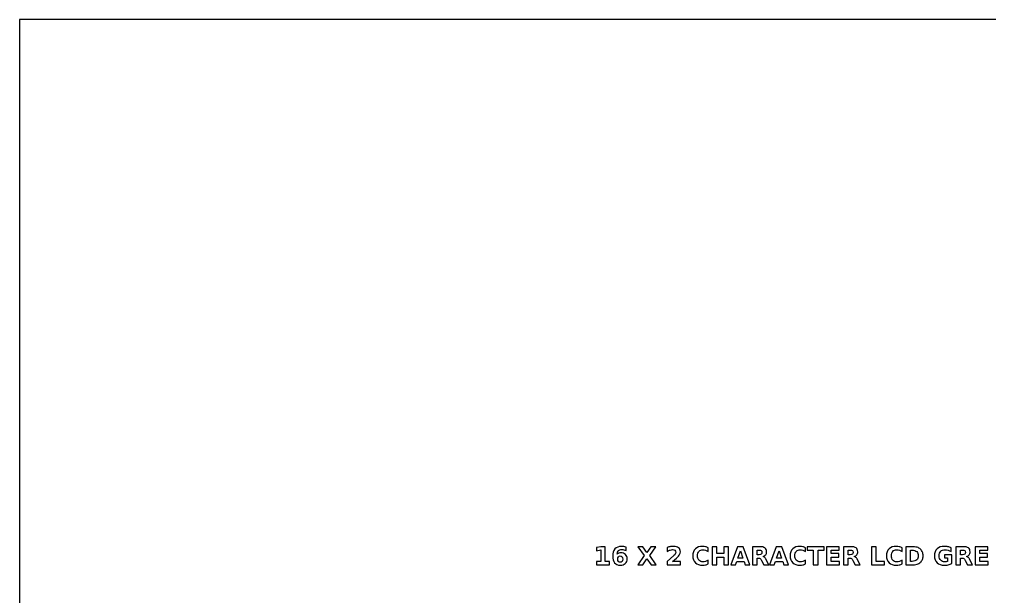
# Model space of a CAD drawing. Header units: centimetres. Extents: x -15.3 to -5.7, y -19.65 to -10.05.
# Drawn here: x -15.3 to -9.83, y -13.3 to -10.05 of the extents above; entities that cross this region are included whole.
import ezdxf

# ---------------------------------------------------------------- set-up
doc = ezdxf.new("R2010")
doc.units = ezdxf.units.CM
doc.header["$MEASUREMENT"] = 0
doc.layers.add('Layer 1', color=7, linetype='Continuous')

msp = doc.modelspace()

# ---------------------------------------------------------------- linework, layer by layer
at = {"layer": 'Layer 1', "color": 7}
msp.add_lwpolyline([(-15.3, -19.65), (-5.7, -19.65), (-5.7, -10.05), (-15.3, -10.05), (-15.3, -19.65)], close=True, dxfattribs=at)
at = {"layer": 'Layer 1', "color": 250}
for points, knots in [([(-12.04571, -13.1076), (-12.04571, -13.1076), (-12.02228, -13.1076), (-12.02228, -13.1076), (-12.02228, -13.1076), (-12.02228, -13.1076), (-12.02228, -13.04111), (-12.02228, -13.04111), (-12.02228, -13.04111), (-12.02228, -13.04111), (-12.04632, -13.04608), (-12.04632, -13.04608), (-12.04632, -13.04608), (-12.04632, -13.04608), (-12.04632, -13.02801), (-12.04632, -13.02801), (-12.04632, -13.02801), (-12.04632, -13.02801), (-12.02242, -13.02305), (-12.02242, -13.02305), (-12.02242, -13.02305), (-12.02242, -13.02305), (-11.99721, -13.02305), (-11.99721, -13.02305), (-11.99721, -13.02305), (-11.99721, -13.02305), (-11.99721, -13.1076), (-11.99721, -13.1076), (-11.99721, -13.1076), (-11.99721, -13.1076), (-11.97379, -13.1076), (-11.97379, -13.1076), (-11.97379, -13.1076), (-11.97379, -13.1076), (-11.97379, -13.12592), (-11.97379, -13.12592), (-11.97379, -13.12592), (-11.97379, -13.12592), (-12.04571, -13.12592), (-12.04571, -13.12592), (-12.04571, -13.12592), (-12.04571, -13.12592), (-12.04571, -13.1076), (-12.04571, -13.1076)], [0, 0, 0, 0, 0.0909091, 0.0909091, 0.0909091, 0.0909091, 0.1818182, 0.1818182, 0.1818182, 0.1818182, 0.2727273, 0.2727273, 0.2727273, 0.2727273, 0.3636364, 0.3636364, 0.3636364, 0.3636364, 0.4545455, 0.4545455, 0.4545455, 0.4545455, 0.5454545, 0.5454545, 0.5454545, 0.5454545, 0.6363636, 0.6363636, 0.6363636, 0.6363636, 0.7272727, 0.7272727, 0.7272727, 0.7272727, 0.8181818, 0.8181818, 0.8181818, 0.8181818, 0.9090909, 0.9090909, 0.9090909, 0.9090909, 1, 1, 1, 1]), ([(-11.88021, -13.02573), (-11.88021, -13.02573), (-11.88021, -13.04476), (-11.88021, -13.04476), (-11.88021, -13.04476), (-11.88458, -13.04269), (-11.88867, -13.04116), (-11.89253, -13.04017), (-11.89253, -13.04017), (-11.89639, -13.03918), (-11.90017, -13.03869), (-11.90384, -13.03869), (-11.90384, -13.03869), (-11.91175, -13.03869), (-11.91788, -13.04088), (-11.9223, -13.04528), (-11.9223, -13.04528), (-11.9267, -13.04965), (-11.92929, -13.05616), (-11.93002, -13.0648), (-11.93002, -13.0648), (-11.92699, -13.06256), (-11.92369, -13.06087), (-11.92016, -13.05974), (-11.92016, -13.05974), (-11.91664, -13.05861), (-11.91278, -13.05805), (-11.90859, -13.05805), (-11.90859, -13.05805), (-11.89808, -13.05805), (-11.88959, -13.06113), (-11.88315, -13.06729), (-11.88315, -13.06729), (-11.87668, -13.07343), (-11.87346, -13.08149), (-11.87346, -13.09147), (-11.87346, -13.09147), (-11.87346, -13.1025), (-11.87706, -13.11132), (-11.88428, -13.11797), (-11.88428, -13.11797), (-11.89147, -13.1246), (-11.90116, -13.12792), (-11.91327, -13.12792), (-11.91327, -13.12792), (-11.92663, -13.12792), (-11.93698, -13.1234), (-11.94432, -13.11437), (-11.94432, -13.11437), (-11.95163, -13.10536), (-11.9553, -13.09255), (-11.9553, -13.07597), (-11.9553, -13.07597), (-11.9553, -13.05899), (-11.95102, -13.04563), (-11.94246, -13.03592), (-11.94246, -13.03592), (-11.93388, -13.0262), (-11.92214, -13.02133), (-11.90721, -13.02133), (-11.90721, -13.02133), (-11.90248, -13.02133), (-11.89789, -13.02171), (-11.89342, -13.02244), (-11.89342, -13.02244), (-11.88898, -13.02317), (-11.88458, -13.02427), (-11.88021, -13.02573)], [0, 0, 0, 0, 0.0588235, 0.0588235, 0.0588235, 0.0588235, 0.1176471, 0.1176471, 0.1176471, 0.1176471, 0.1764706, 0.1764706, 0.1764706, 0.1764706, 0.2352941, 0.2352941, 0.2352941, 0.2352941, 0.2941176, 0.2941176, 0.2941176, 0.2941176, 0.3529412, 0.3529412, 0.3529412, 0.3529412, 0.4117647, 0.4117647, 0.4117647, 0.4117647, 0.4705882, 0.4705882, 0.4705882, 0.4705882, 0.5294118, 0.5294118, 0.5294118, 0.5294118, 0.5882353, 0.5882353, 0.5882353, 0.5882353, 0.6470588, 0.6470588, 0.6470588, 0.6470588, 0.7058824, 0.7058824, 0.7058824, 0.7058824, 0.7647059, 0.7647059, 0.7647059, 0.7647059, 0.8235294, 0.8235294, 0.8235294, 0.8235294, 0.8823529, 0.8823529, 0.8823529, 0.8823529, 0.9411765, 0.9411765, 0.9411765, 0.9411765, 1, 1, 1, 1]), ([(-11.74646, -13.07343), (-11.74646, -13.07343), (-11.71076, -13.12592), (-11.71076, -13.12592), (-11.71076, -13.12592), (-11.71076, -13.12592), (-11.73839, -13.12592), (-11.73839, -13.12592), (-11.73839, -13.12592), (-11.73839, -13.12592), (-11.76243, -13.09078), (-11.76243, -13.09078), (-11.76243, -13.09078), (-11.76243, -13.09078), (-11.78627, -13.12592), (-11.78627, -13.12592), (-11.78627, -13.12592), (-11.78627, -13.12592), (-11.81405, -13.12592), (-11.81405, -13.12592), (-11.81405, -13.12592), (-11.81405, -13.12592), (-11.77835, -13.07343), (-11.77835, -13.07343), (-11.77835, -13.07343), (-11.77835, -13.07343), (-11.81266, -13.02305), (-11.81266, -13.02305), (-11.81266, -13.02305), (-11.81266, -13.02305), (-11.78496, -13.02305), (-11.78496, -13.02305), (-11.78496, -13.02305), (-11.78496, -13.02305), (-11.76243, -13.05619), (-11.76243, -13.05619), (-11.76243, -13.05619), (-11.76243, -13.05619), (-11.73997, -13.02305), (-11.73997, -13.02305), (-11.73997, -13.02305), (-11.73997, -13.02305), (-11.71214, -13.02305), (-11.71214, -13.02305), (-11.71214, -13.02305), (-11.71214, -13.02305), (-11.74646, -13.07343), (-11.74646, -13.07343)], [0, 0, 0, 0, 0.0833333, 0.0833333, 0.0833333, 0.0833333, 0.1666667, 0.1666667, 0.1666667, 0.1666667, 0.25, 0.25, 0.25, 0.25, 0.3333333, 0.3333333, 0.3333333, 0.3333333, 0.4166667, 0.4166667, 0.4166667, 0.4166667, 0.5, 0.5, 0.5, 0.5, 0.5833333, 0.5833333, 0.5833333, 0.5833333, 0.6666667, 0.6666667, 0.6666667, 0.6666667, 0.75, 0.75, 0.75, 0.75, 0.8333333, 0.8333333, 0.8333333, 0.8333333, 0.9166667, 0.9166667, 0.9166667, 0.9166667, 1, 1, 1, 1]), ([(-11.61814, -13.10642), (-11.61814, -13.10642), (-11.57286, -13.10642), (-11.57286, -13.10642), (-11.57286, -13.10642), (-11.57286, -13.10642), (-11.57286, -13.12592), (-11.57286, -13.12592), (-11.57286, -13.12592), (-11.57286, -13.12592), (-11.64763, -13.12592), (-11.64763, -13.12592), (-11.64763, -13.12592), (-11.64763, -13.12592), (-11.64763, -13.10642), (-11.64763, -13.10642), (-11.64763, -13.10642), (-11.64763, -13.10642), (-11.61007, -13.07329), (-11.61007, -13.07329), (-11.61007, -13.07329), (-11.60671, -13.07025), (-11.60424, -13.06729), (-11.60264, -13.0644), (-11.60264, -13.0644), (-11.60102, -13.0615), (-11.60022, -13.05849), (-11.60022, -13.05536), (-11.60022, -13.05536), (-11.60022, -13.05054), (-11.60184, -13.04666), (-11.60508, -13.04372), (-11.60508, -13.04372), (-11.60831, -13.04078), (-11.61261, -13.03933), (-11.618, -13.03933), (-11.618, -13.03933), (-11.62213, -13.03933), (-11.62665, -13.04022), (-11.63157, -13.04198), (-11.63157, -13.04198), (-11.63648, -13.04375), (-11.64175, -13.04638), (-11.64735, -13.04986), (-11.64735, -13.04986), (-11.64735, -13.04986), (-11.64735, -13.02726), (-11.64735, -13.02726), (-11.64735, -13.02726), (-11.64137, -13.02529), (-11.63547, -13.02378), (-11.62964, -13.02275), (-11.62964, -13.02275), (-11.6238, -13.02171), (-11.61809, -13.02119), (-11.61247, -13.02119), (-11.61247, -13.02119), (-11.60017, -13.02119), (-11.5906, -13.0239), (-11.58378, -13.02933), (-11.58378, -13.02933), (-11.57696, -13.03474), (-11.57355, -13.04229), (-11.57355, -13.052), (-11.57355, -13.052), (-11.57355, -13.0576), (-11.575, -13.06282), (-11.5779, -13.06767), (-11.5779, -13.06767), (-11.58079, -13.07251), (-11.58688, -13.079), (-11.59615, -13.08714), (-11.59615, -13.08714), (-11.59615, -13.08714), (-11.61814, -13.10642), (-11.61814, -13.10642)], [0, 0, 0, 0, 0.0526316, 0.0526316, 0.0526316, 0.0526316, 0.1052632, 0.1052632, 0.1052632, 0.1052632, 0.1578947, 0.1578947, 0.1578947, 0.1578947, 0.2105263, 0.2105263, 0.2105263, 0.2105263, 0.2631579, 0.2631579, 0.2631579, 0.2631579, 0.3157895, 0.3157895, 0.3157895, 0.3157895, 0.3684211, 0.3684211, 0.3684211, 0.3684211, 0.4210526, 0.4210526, 0.4210526, 0.4210526, 0.4736842, 0.4736842, 0.4736842, 0.4736842, 0.5263158, 0.5263158, 0.5263158, 0.5263158, 0.5789474, 0.5789474, 0.5789474, 0.5789474, 0.6315789, 0.6315789, 0.6315789, 0.6315789, 0.6842105, 0.6842105, 0.6842105, 0.6842105, 0.7368421, 0.7368421, 0.7368421, 0.7368421, 0.7894737, 0.7894737, 0.7894737, 0.7894737, 0.8421053, 0.8421053, 0.8421053, 0.8421053, 0.8947368, 0.8947368, 0.8947368, 0.8947368, 0.9473684, 0.9473684, 0.9473684, 0.9473684, 1, 1, 1, 1]), ([(-11.41694, -13.12028), (-11.4218, -13.12279), (-11.42688, -13.1247), (-11.43218, -13.12599), (-11.43218, -13.12599), (-11.43744, -13.12728), (-11.44297, -13.12792), (-11.44871, -13.12792), (-11.44871, -13.12792), (-11.46583, -13.12792), (-11.4794, -13.12312), (-11.48942, -13.11355), (-11.48942, -13.11355), (-11.49944, -13.10398), (-11.50445, -13.091), (-11.50445, -13.07458), (-11.50445, -13.07458), (-11.50445, -13.05814), (-11.49944, -13.04513), (-11.48942, -13.03556), (-11.48942, -13.03556), (-11.4794, -13.02599), (-11.46583, -13.02119), (-11.44871, -13.02119), (-11.44871, -13.02119), (-11.44297, -13.02119), (-11.43744, -13.02183), (-11.43218, -13.02312), (-11.43218, -13.02312), (-11.42688, -13.02441), (-11.4218, -13.02632), (-11.41694, -13.02884), (-11.41694, -13.02884), (-11.41694, -13.02884), (-11.41694, -13.05012), (-11.41694, -13.05012), (-11.41694, -13.05012), (-11.42185, -13.04676), (-11.4267, -13.04431), (-11.43147, -13.04276), (-11.43147, -13.04276), (-11.43624, -13.04118), (-11.44128, -13.04041), (-11.44657, -13.04041), (-11.44657, -13.04041), (-11.45602, -13.04041), (-11.46348, -13.04344), (-11.46889, -13.04951), (-11.46889, -13.04951), (-11.47432, -13.05558), (-11.47703, -13.06393), (-11.47703, -13.07458), (-11.47703, -13.07458), (-11.47703, -13.08521), (-11.47432, -13.09354), (-11.46889, -13.0996), (-11.46889, -13.0996), (-11.46348, -13.10567), (-11.45602, -13.1087), (-11.44657, -13.1087), (-11.44657, -13.1087), (-11.44128, -13.1087), (-11.43624, -13.10793), (-11.43147, -13.10635), (-11.43147, -13.10635), (-11.4267, -13.1048), (-11.42185, -13.10235), (-11.41694, -13.09899), (-11.41694, -13.09899), (-11.41694, -13.09899), (-11.41694, -13.12028), (-11.41694, -13.12028)], [0, 0, 0, 0, 0.0555556, 0.0555556, 0.0555556, 0.0555556, 0.1111111, 0.1111111, 0.1111111, 0.1111111, 0.1666667, 0.1666667, 0.1666667, 0.1666667, 0.2222222, 0.2222222, 0.2222222, 0.2222222, 0.2777778, 0.2777778, 0.2777778, 0.2777778, 0.3333333, 0.3333333, 0.3333333, 0.3333333, 0.3888889, 0.3888889, 0.3888889, 0.3888889, 0.4444444, 0.4444444, 0.4444444, 0.4444444, 0.5, 0.5, 0.5, 0.5, 0.5555556, 0.5555556, 0.5555556, 0.5555556, 0.6111111, 0.6111111, 0.6111111, 0.6111111, 0.6666667, 0.6666667, 0.6666667, 0.6666667, 0.7222222, 0.7222222, 0.7222222, 0.7222222, 0.7777778, 0.7777778, 0.7777778, 0.7777778, 0.8333333, 0.8333333, 0.8333333, 0.8333333, 0.8888889, 0.8888889, 0.8888889, 0.8888889, 0.9444444, 0.9444444, 0.9444444, 0.9444444, 1, 1, 1, 1]), ([(-11.39497, -13.02305), (-11.39497, -13.02305), (-11.36844, -13.02305), (-11.36844, -13.02305), (-11.36844, -13.02305), (-11.36844, -13.02305), (-11.36844, -13.06226), (-11.36844, -13.06226), (-11.36844, -13.06226), (-11.36844, -13.06226), (-11.32931, -13.06226), (-11.32931, -13.06226), (-11.32931, -13.06226), (-11.32931, -13.06226), (-11.32931, -13.02305), (-11.32931, -13.02305), (-11.32931, -13.02305), (-11.32931, -13.02305), (-11.30278, -13.02305), (-11.30278, -13.02305), (-11.30278, -13.02305), (-11.30278, -13.02305), (-11.30278, -13.12592), (-11.30278, -13.12592), (-11.30278, -13.12592), (-11.30278, -13.12592), (-11.32931, -13.12592), (-11.32931, -13.12592), (-11.32931, -13.12592), (-11.32931, -13.12592), (-11.32931, -13.08232), (-11.32931, -13.08232), (-11.32931, -13.08232), (-11.32931, -13.08232), (-11.36844, -13.08232), (-11.36844, -13.08232), (-11.36844, -13.08232), (-11.36844, -13.08232), (-11.36844, -13.12592), (-11.36844, -13.12592), (-11.36844, -13.12592), (-11.36844, -13.12592), (-11.39497, -13.12592), (-11.39497, -13.12592), (-11.39497, -13.12592), (-11.39497, -13.12592), (-11.39497, -13.02305), (-11.39497, -13.02305)], [0, 0, 0, 0, 0.0833333, 0.0833333, 0.0833333, 0.0833333, 0.1666667, 0.1666667, 0.1666667, 0.1666667, 0.25, 0.25, 0.25, 0.25, 0.3333333, 0.3333333, 0.3333333, 0.3333333, 0.4166667, 0.4166667, 0.4166667, 0.4166667, 0.5, 0.5, 0.5, 0.5, 0.5833333, 0.5833333, 0.5833333, 0.5833333, 0.6666667, 0.6666667, 0.6666667, 0.6666667, 0.75, 0.75, 0.75, 0.75, 0.8333333, 0.8333333, 0.8333333, 0.8333333, 0.9166667, 0.9166667, 0.9166667, 0.9166667, 1, 1, 1, 1]), ([(-11.21446, -13.1072), (-11.21446, -13.1072), (-11.25595, -13.1072), (-11.25595, -13.1072), (-11.25595, -13.1072), (-11.25595, -13.1072), (-11.26249, -13.12592), (-11.26249, -13.12592), (-11.26249, -13.12592), (-11.26249, -13.12592), (-11.28916, -13.12592), (-11.28916, -13.12592), (-11.28916, -13.12592), (-11.28916, -13.12592), (-11.25106, -13.02305), (-11.25106, -13.02305), (-11.25106, -13.02305), (-11.25106, -13.02305), (-11.21943, -13.02305), (-11.21943, -13.02305), (-11.21943, -13.02305), (-11.21943, -13.02305), (-11.18133, -13.12592), (-11.18133, -13.12592), (-11.18133, -13.12592), (-11.18133, -13.12592), (-11.208, -13.12592), (-11.208, -13.12592), (-11.208, -13.12592), (-11.208, -13.12592), (-11.21446, -13.1072), (-11.21446, -13.1072)], [0, 0, 0, 0, 0.125, 0.125, 0.125, 0.125, 0.25, 0.25, 0.25, 0.25, 0.375, 0.375, 0.375, 0.375, 0.5, 0.5, 0.5, 0.5, 0.625, 0.625, 0.625, 0.625, 0.75, 0.75, 0.75, 0.75, 0.875, 0.875, 0.875, 0.875, 1, 1, 1, 1]), ([(-11.24934, -13.0881), (-11.24934, -13.0881), (-11.22114, -13.0881), (-11.22114, -13.0881), (-11.22114, -13.0881), (-11.22114, -13.0881), (-11.23521, -13.04718), (-11.23521, -13.04718), (-11.23521, -13.04718), (-11.23521, -13.04718), (-11.24934, -13.0881), (-11.24934, -13.0881)], [0, 0, 0, 0, 0.3333333, 0.3333333, 0.3333333, 0.3333333, 0.6666667, 0.6666667, 0.6666667, 0.6666667, 1, 1, 1, 1]), ([(-11.14113, -13.087), (-11.14113, -13.087), (-11.14113, -13.12592), (-11.14113, -13.12592), (-11.14113, -13.12592), (-11.14113, -13.12592), (-11.16766, -13.12592), (-11.16766, -13.12592), (-11.16766, -13.12592), (-11.16766, -13.12592), (-11.16766, -13.02305), (-11.16766, -13.02305), (-11.16766, -13.02305), (-11.16766, -13.02305), (-11.12714, -13.02305), (-11.12714, -13.02305), (-11.12714, -13.02305), (-11.11359, -13.02305), (-11.10364, -13.02533), (-11.09734, -13.02987), (-11.09734, -13.02987), (-11.09102, -13.03441), (-11.08786, -13.04161), (-11.08786, -13.05144), (-11.08786, -13.05144), (-11.08786, -13.05823), (-11.08951, -13.06383), (-11.09278, -13.06818), (-11.09278, -13.06818), (-11.09607, -13.07256), (-11.10103, -13.07578), (-11.10764, -13.07783), (-11.10764, -13.07783), (-11.10402, -13.07867), (-11.10075, -13.08053), (-11.09788, -13.08345), (-11.09788, -13.08345), (-11.09501, -13.08636), (-11.09212, -13.09078), (-11.08918, -13.09671), (-11.08918, -13.09671), (-11.08918, -13.09671), (-11.07476, -13.12592), (-11.07476, -13.12592), (-11.07476, -13.12592), (-11.07476, -13.12592), (-11.10303, -13.12592), (-11.10303, -13.12592), (-11.10303, -13.12592), (-11.10303, -13.12592), (-11.11557, -13.10036), (-11.11557, -13.10036), (-11.11557, -13.10036), (-11.11808, -13.09523), (-11.12065, -13.0917), (-11.12326, -13.08982), (-11.12326, -13.08982), (-11.12585, -13.08794), (-11.1293, -13.087), (-11.13363, -13.087), (-11.13363, -13.087), (-11.13363, -13.087), (-11.14113, -13.087), (-11.14113, -13.087)], [0, 0, 0, 0, 0.0625, 0.0625, 0.0625, 0.0625, 0.125, 0.125, 0.125, 0.125, 0.1875, 0.1875, 0.1875, 0.1875, 0.25, 0.25, 0.25, 0.25, 0.3125, 0.3125, 0.3125, 0.3125, 0.375, 0.375, 0.375, 0.375, 0.4375, 0.4375, 0.4375, 0.4375, 0.5, 0.5, 0.5, 0.5, 0.5625, 0.5625, 0.5625, 0.5625, 0.625, 0.625, 0.625, 0.625, 0.6875, 0.6875, 0.6875, 0.6875, 0.75, 0.75, 0.75, 0.75, 0.8125, 0.8125, 0.8125, 0.8125, 0.875, 0.875, 0.875, 0.875, 0.9375, 0.9375, 0.9375, 0.9375, 1, 1, 1, 1]), ([(-11.12996, -13.06868), (-11.12441, -13.06868), (-11.12041, -13.06764), (-11.11801, -13.06557), (-11.11801, -13.06557), (-11.11559, -13.0635), (-11.11439, -13.06009), (-11.11439, -13.05536), (-11.11439, -13.05536), (-11.11439, -13.05068), (-11.11559, -13.04732), (-11.11801, -13.0453), (-11.11801, -13.0453), (-11.12041, -13.04328), (-11.12441, -13.04227), (-11.12996, -13.04227), (-11.12996, -13.04227), (-11.12996, -13.04227), (-11.14113, -13.04227), (-11.14113, -13.04227), (-11.14113, -13.04227), (-11.14113, -13.04227), (-11.14113, -13.06868), (-11.14113, -13.06868), (-11.14113, -13.06868), (-11.14113, -13.06868), (-11.12996, -13.06868), (-11.12996, -13.06868)], [0, 0, 0, 0, 0.1428571, 0.1428571, 0.1428571, 0.1428571, 0.2857143, 0.2857143, 0.2857143, 0.2857143, 0.4285714, 0.4285714, 0.4285714, 0.4285714, 0.5714286, 0.5714286, 0.5714286, 0.5714286, 0.7142857, 0.7142857, 0.7142857, 0.7142857, 0.8571429, 0.8571429, 0.8571429, 0.8571429, 1, 1, 1, 1]), ([(-10.99659, -13.1072), (-10.99659, -13.1072), (-11.03808, -13.1072), (-11.03808, -13.1072), (-11.03808, -13.1072), (-11.03808, -13.1072), (-11.04462, -13.12592), (-11.04462, -13.12592), (-11.04462, -13.12592), (-11.04462, -13.12592), (-11.07129, -13.12592), (-11.07129, -13.12592), (-11.07129, -13.12592), (-11.07129, -13.12592), (-11.03319, -13.02305), (-11.03319, -13.02305), (-11.03319, -13.02305), (-11.03319, -13.02305), (-11.00156, -13.02305), (-11.00156, -13.02305), (-11.00156, -13.02305), (-11.00156, -13.02305), (-10.96346, -13.12592), (-10.96346, -13.12592), (-10.96346, -13.12592), (-10.96346, -13.12592), (-10.99013, -13.12592), (-10.99013, -13.12592), (-10.99013, -13.12592), (-10.99013, -13.12592), (-10.99659, -13.1072), (-10.99659, -13.1072)], [0, 0, 0, 0, 0.125, 0.125, 0.125, 0.125, 0.25, 0.25, 0.25, 0.25, 0.375, 0.375, 0.375, 0.375, 0.5, 0.5, 0.5, 0.5, 0.625, 0.625, 0.625, 0.625, 0.75, 0.75, 0.75, 0.75, 0.875, 0.875, 0.875, 0.875, 1, 1, 1, 1]), ([(-11.03147, -13.0881), (-11.03147, -13.0881), (-11.00327, -13.0881), (-11.00327, -13.0881), (-11.00327, -13.0881), (-11.00327, -13.0881), (-11.01734, -13.04718), (-11.01734, -13.04718), (-11.01734, -13.04718), (-11.01734, -13.04718), (-11.03147, -13.0881), (-11.03147, -13.0881)], [0, 0, 0, 0, 0.3333333, 0.3333333, 0.3333333, 0.3333333, 0.6666667, 0.6666667, 0.6666667, 0.6666667, 1, 1, 1, 1]), ([(-10.86821, -13.12028), (-10.87307, -13.12279), (-10.87815, -13.1247), (-10.88345, -13.12599), (-10.88345, -13.12599), (-10.88871, -13.12728), (-10.89424, -13.12792), (-10.89998, -13.12792), (-10.89998, -13.12792), (-10.9171, -13.12792), (-10.93067, -13.12312), (-10.94069, -13.11355), (-10.94069, -13.11355), (-10.95071, -13.10398), (-10.95572, -13.091), (-10.95572, -13.07458), (-10.95572, -13.07458), (-10.95572, -13.05814), (-10.95071, -13.04513), (-10.94069, -13.03556), (-10.94069, -13.03556), (-10.93067, -13.02599), (-10.9171, -13.02119), (-10.89998, -13.02119), (-10.89998, -13.02119), (-10.89424, -13.02119), (-10.88871, -13.02183), (-10.88345, -13.02312), (-10.88345, -13.02312), (-10.87815, -13.02441), (-10.87307, -13.02632), (-10.86821, -13.02884), (-10.86821, -13.02884), (-10.86821, -13.02884), (-10.86821, -13.05012), (-10.86821, -13.05012), (-10.86821, -13.05012), (-10.87312, -13.04676), (-10.87797, -13.04431), (-10.88274, -13.04276), (-10.88274, -13.04276), (-10.88751, -13.04118), (-10.89255, -13.04041), (-10.89784, -13.04041), (-10.89784, -13.04041), (-10.90729, -13.04041), (-10.91475, -13.04344), (-10.92016, -13.04951), (-10.92016, -13.04951), (-10.92559, -13.05558), (-10.9283, -13.06393), (-10.9283, -13.07458), (-10.9283, -13.07458), (-10.9283, -13.08521), (-10.92559, -13.09354), (-10.92016, -13.0996), (-10.92016, -13.0996), (-10.91475, -13.10567), (-10.90729, -13.1087), (-10.89784, -13.1087), (-10.89784, -13.1087), (-10.89255, -13.1087), (-10.88751, -13.10793), (-10.88274, -13.10635), (-10.88274, -13.10635), (-10.87797, -13.1048), (-10.87312, -13.10235), (-10.86821, -13.09899), (-10.86821, -13.09899), (-10.86821, -13.09899), (-10.86821, -13.12028), (-10.86821, -13.12028)], [0, 0, 0, 0, 0.0555556, 0.0555556, 0.0555556, 0.0555556, 0.1111111, 0.1111111, 0.1111111, 0.1111111, 0.1666667, 0.1666667, 0.1666667, 0.1666667, 0.2222222, 0.2222222, 0.2222222, 0.2222222, 0.2777778, 0.2777778, 0.2777778, 0.2777778, 0.3333333, 0.3333333, 0.3333333, 0.3333333, 0.3888889, 0.3888889, 0.3888889, 0.3888889, 0.4444444, 0.4444444, 0.4444444, 0.4444444, 0.5, 0.5, 0.5, 0.5, 0.5555556, 0.5555556, 0.5555556, 0.5555556, 0.6111111, 0.6111111, 0.6111111, 0.6111111, 0.6666667, 0.6666667, 0.6666667, 0.6666667, 0.7222222, 0.7222222, 0.7222222, 0.7222222, 0.7777778, 0.7777778, 0.7777778, 0.7777778, 0.8333333, 0.8333333, 0.8333333, 0.8333333, 0.8888889, 0.8888889, 0.8888889, 0.8888889, 0.9444444, 0.9444444, 0.9444444, 0.9444444, 1, 1, 1, 1]), ([(-10.85852, -13.02305), (-10.85852, -13.02305), (-10.76372, -13.02305), (-10.76372, -13.02305), (-10.76372, -13.02305), (-10.76372, -13.02305), (-10.76372, -13.04311), (-10.76372, -13.04311), (-10.76372, -13.04311), (-10.76372, -13.04311), (-10.79782, -13.04311), (-10.79782, -13.04311), (-10.79782, -13.04311), (-10.79782, -13.04311), (-10.79782, -13.12592), (-10.79782, -13.12592), (-10.79782, -13.12592), (-10.79782, -13.12592), (-10.82435, -13.12592), (-10.82435, -13.12592), (-10.82435, -13.12592), (-10.82435, -13.12592), (-10.82435, -13.04311), (-10.82435, -13.04311), (-10.82435, -13.04311), (-10.82435, -13.04311), (-10.85852, -13.04311), (-10.85852, -13.04311), (-10.85852, -13.04311), (-10.85852, -13.04311), (-10.85852, -13.02305), (-10.85852, -13.02305)], [0, 0, 0, 0, 0.125, 0.125, 0.125, 0.125, 0.25, 0.25, 0.25, 0.25, 0.375, 0.375, 0.375, 0.375, 0.5, 0.5, 0.5, 0.5, 0.625, 0.625, 0.625, 0.625, 0.75, 0.75, 0.75, 0.75, 0.875, 0.875, 0.875, 0.875, 1, 1, 1, 1]), ([(-10.74998, -13.02305), (-10.74998, -13.02305), (-10.67839, -13.02305), (-10.67839, -13.02305), (-10.67839, -13.02305), (-10.67839, -13.02305), (-10.67839, -13.04311), (-10.67839, -13.04311), (-10.67839, -13.04311), (-10.67839, -13.04311), (-10.72345, -13.04311), (-10.72345, -13.04311), (-10.72345, -13.04311), (-10.72345, -13.04311), (-10.72345, -13.06226), (-10.72345, -13.06226), (-10.72345, -13.06226), (-10.72345, -13.06226), (-10.6811, -13.06226), (-10.6811, -13.06226), (-10.6811, -13.06226), (-10.6811, -13.06226), (-10.6811, -13.08232), (-10.6811, -13.08232), (-10.6811, -13.08232), (-10.6811, -13.08232), (-10.72345, -13.08232), (-10.72345, -13.08232), (-10.72345, -13.08232), (-10.72345, -13.08232), (-10.72345, -13.10586), (-10.72345, -13.10586), (-10.72345, -13.10586), (-10.72345, -13.10586), (-10.67689, -13.10586), (-10.67689, -13.10586), (-10.67689, -13.10586), (-10.67689, -13.10586), (-10.67689, -13.12592), (-10.67689, -13.12592), (-10.67689, -13.12592), (-10.67689, -13.12592), (-10.74998, -13.12592), (-10.74998, -13.12592), (-10.74998, -13.12592), (-10.74998, -13.12592), (-10.74998, -13.02305), (-10.74998, -13.02305)], [0, 0, 0, 0, 0.0833333, 0.0833333, 0.0833333, 0.0833333, 0.1666667, 0.1666667, 0.1666667, 0.1666667, 0.25, 0.25, 0.25, 0.25, 0.3333333, 0.3333333, 0.3333333, 0.3333333, 0.4166667, 0.4166667, 0.4166667, 0.4166667, 0.5, 0.5, 0.5, 0.5, 0.5833333, 0.5833333, 0.5833333, 0.5833333, 0.6666667, 0.6666667, 0.6666667, 0.6666667, 0.75, 0.75, 0.75, 0.75, 0.8333333, 0.8333333, 0.8333333, 0.8333333, 0.9166667, 0.9166667, 0.9166667, 0.9166667, 1, 1, 1, 1]), ([(-10.62705, -13.087), (-10.62705, -13.087), (-10.62705, -13.12592), (-10.62705, -13.12592), (-10.62705, -13.12592), (-10.62705, -13.12592), (-10.65358, -13.12592), (-10.65358, -13.12592), (-10.65358, -13.12592), (-10.65358, -13.12592), (-10.65358, -13.02305), (-10.65358, -13.02305), (-10.65358, -13.02305), (-10.65358, -13.02305), (-10.61306, -13.02305), (-10.61306, -13.02305), (-10.61306, -13.02305), (-10.59951, -13.02305), (-10.58956, -13.02533), (-10.58326, -13.02987), (-10.58326, -13.02987), (-10.57694, -13.03441), (-10.57378, -13.04161), (-10.57378, -13.05144), (-10.57378, -13.05144), (-10.57378, -13.05823), (-10.57543, -13.06383), (-10.5787, -13.06818), (-10.5787, -13.06818), (-10.58199, -13.07256), (-10.58695, -13.07578), (-10.59356, -13.07783), (-10.59356, -13.07783), (-10.58994, -13.07867), (-10.58667, -13.08053), (-10.5838, -13.08345), (-10.5838, -13.08345), (-10.58093, -13.08636), (-10.57804, -13.09078), (-10.5751, -13.09671), (-10.5751, -13.09671), (-10.5751, -13.09671), (-10.56068, -13.12592), (-10.56068, -13.12592), (-10.56068, -13.12592), (-10.56068, -13.12592), (-10.58895, -13.12592), (-10.58895, -13.12592), (-10.58895, -13.12592), (-10.58895, -13.12592), (-10.60149, -13.10036), (-10.60149, -13.10036), (-10.60149, -13.10036), (-10.604, -13.09523), (-10.60657, -13.0917), (-10.60918, -13.08982), (-10.60918, -13.08982), (-10.61177, -13.08794), (-10.61522, -13.087), (-10.61955, -13.087), (-10.61955, -13.087), (-10.61955, -13.087), (-10.62705, -13.087), (-10.62705, -13.087)], [0, 0, 0, 0, 0.0625, 0.0625, 0.0625, 0.0625, 0.125, 0.125, 0.125, 0.125, 0.1875, 0.1875, 0.1875, 0.1875, 0.25, 0.25, 0.25, 0.25, 0.3125, 0.3125, 0.3125, 0.3125, 0.375, 0.375, 0.375, 0.375, 0.4375, 0.4375, 0.4375, 0.4375, 0.5, 0.5, 0.5, 0.5, 0.5625, 0.5625, 0.5625, 0.5625, 0.625, 0.625, 0.625, 0.625, 0.6875, 0.6875, 0.6875, 0.6875, 0.75, 0.75, 0.75, 0.75, 0.8125, 0.8125, 0.8125, 0.8125, 0.875, 0.875, 0.875, 0.875, 0.9375, 0.9375, 0.9375, 0.9375, 1, 1, 1, 1]), ([(-10.61588, -13.06868), (-10.61033, -13.06868), (-10.60633, -13.06764), (-10.60393, -13.06557), (-10.60393, -13.06557), (-10.60151, -13.0635), (-10.60031, -13.06009), (-10.60031, -13.05536), (-10.60031, -13.05536), (-10.60031, -13.05068), (-10.60151, -13.04732), (-10.60393, -13.0453), (-10.60393, -13.0453), (-10.60633, -13.04328), (-10.61033, -13.04227), (-10.61588, -13.04227), (-10.61588, -13.04227), (-10.61588, -13.04227), (-10.62705, -13.04227), (-10.62705, -13.04227), (-10.62705, -13.04227), (-10.62705, -13.04227), (-10.62705, -13.06868), (-10.62705, -13.06868), (-10.62705, -13.06868), (-10.62705, -13.06868), (-10.61588, -13.06868), (-10.61588, -13.06868)], [0, 0, 0, 0, 0.1428571, 0.1428571, 0.1428571, 0.1428571, 0.2857143, 0.2857143, 0.2857143, 0.2857143, 0.4285714, 0.4285714, 0.4285714, 0.4285714, 0.5714286, 0.5714286, 0.5714286, 0.5714286, 0.7142857, 0.7142857, 0.7142857, 0.7142857, 0.8571429, 0.8571429, 0.8571429, 0.8571429, 1, 1, 1, 1]), ([(-10.4958, -13.02305), (-10.4958, -13.02305), (-10.46927, -13.02305), (-10.46927, -13.02305), (-10.46927, -13.02305), (-10.46927, -13.02305), (-10.46927, -13.10586), (-10.46927, -13.10586), (-10.46927, -13.10586), (-10.46927, -13.10586), (-10.42271, -13.10586), (-10.42271, -13.10586), (-10.42271, -13.10586), (-10.42271, -13.10586), (-10.42271, -13.12592), (-10.42271, -13.12592), (-10.42271, -13.12592), (-10.42271, -13.12592), (-10.4958, -13.12592), (-10.4958, -13.12592), (-10.4958, -13.12592), (-10.4958, -13.12592), (-10.4958, -13.02305), (-10.4958, -13.02305)], [0, 0, 0, 0, 0.1666667, 0.1666667, 0.1666667, 0.1666667, 0.3333333, 0.3333333, 0.3333333, 0.3333333, 0.5, 0.5, 0.5, 0.5, 0.6666667, 0.6666667, 0.6666667, 0.6666667, 0.8333333, 0.8333333, 0.8333333, 0.8333333, 1, 1, 1, 1]), ([(-10.32431, -13.12028), (-10.32917, -13.12279), (-10.33425, -13.1247), (-10.33955, -13.12599), (-10.33955, -13.12599), (-10.34481, -13.12728), (-10.35034, -13.12792), (-10.35608, -13.12792), (-10.35608, -13.12792), (-10.3732, -13.12792), (-10.38677, -13.12312), (-10.39679, -13.11355), (-10.39679, -13.11355), (-10.40681, -13.10398), (-10.41182, -13.091), (-10.41182, -13.07458), (-10.41182, -13.07458), (-10.41182, -13.05814), (-10.40681, -13.04513), (-10.39679, -13.03556), (-10.39679, -13.03556), (-10.38677, -13.02599), (-10.3732, -13.02119), (-10.35608, -13.02119), (-10.35608, -13.02119), (-10.35034, -13.02119), (-10.34481, -13.02183), (-10.33955, -13.02312), (-10.33955, -13.02312), (-10.33425, -13.02441), (-10.32917, -13.02632), (-10.32431, -13.02884), (-10.32431, -13.02884), (-10.32431, -13.02884), (-10.32431, -13.05012), (-10.32431, -13.05012), (-10.32431, -13.05012), (-10.32922, -13.04676), (-10.33407, -13.04431), (-10.33884, -13.04276), (-10.33884, -13.04276), (-10.34361, -13.04118), (-10.34865, -13.04041), (-10.35394, -13.04041), (-10.35394, -13.04041), (-10.36339, -13.04041), (-10.37085, -13.04344), (-10.37626, -13.04951), (-10.37626, -13.04951), (-10.38169, -13.05558), (-10.3844, -13.06393), (-10.3844, -13.07458), (-10.3844, -13.07458), (-10.3844, -13.08521), (-10.38169, -13.09354), (-10.37626, -13.0996), (-10.37626, -13.0996), (-10.37085, -13.10567), (-10.36339, -13.1087), (-10.35394, -13.1087), (-10.35394, -13.1087), (-10.34865, -13.1087), (-10.34361, -13.10793), (-10.33884, -13.10635), (-10.33884, -13.10635), (-10.33407, -13.1048), (-10.32922, -13.10235), (-10.32431, -13.09899), (-10.32431, -13.09899), (-10.32431, -13.09899), (-10.32431, -13.12028), (-10.32431, -13.12028)], [0, 0, 0, 0, 0.0555556, 0.0555556, 0.0555556, 0.0555556, 0.1111111, 0.1111111, 0.1111111, 0.1111111, 0.1666667, 0.1666667, 0.1666667, 0.1666667, 0.2222222, 0.2222222, 0.2222222, 0.2222222, 0.2777778, 0.2777778, 0.2777778, 0.2777778, 0.3333333, 0.3333333, 0.3333333, 0.3333333, 0.3888889, 0.3888889, 0.3888889, 0.3888889, 0.4444444, 0.4444444, 0.4444444, 0.4444444, 0.5, 0.5, 0.5, 0.5, 0.5555556, 0.5555556, 0.5555556, 0.5555556, 0.6111111, 0.6111111, 0.6111111, 0.6111111, 0.6666667, 0.6666667, 0.6666667, 0.6666667, 0.7222222, 0.7222222, 0.7222222, 0.7222222, 0.7777778, 0.7777778, 0.7777778, 0.7777778, 0.8333333, 0.8333333, 0.8333333, 0.8333333, 0.8888889, 0.8888889, 0.8888889, 0.8888889, 0.9444444, 0.9444444, 0.9444444, 0.9444444, 1, 1, 1, 1]), ([(-10.30234, -13.02305), (-10.30234, -13.02305), (-10.27435, -13.02305), (-10.27435, -13.02305), (-10.27435, -13.02305), (-10.25874, -13.02305), (-10.24712, -13.02416), (-10.23948, -13.02639), (-10.23948, -13.02639), (-10.23183, -13.02862), (-10.22527, -13.03239), (-10.21979, -13.03773), (-10.21979, -13.03773), (-10.21497, -13.04236), (-10.2114, -13.04772), (-10.20904, -13.05379), (-10.20904, -13.05379), (-10.20672, -13.05983), (-10.20554, -13.0667), (-10.20554, -13.07439), (-10.20554, -13.07439), (-10.20554, -13.08215), (-10.20672, -13.08907), (-10.20904, -13.09516), (-10.20904, -13.09516), (-10.2114, -13.10125), (-10.21497, -13.10661), (-10.21979, -13.11124), (-10.21979, -13.11124), (-10.22532, -13.11658), (-10.23193, -13.12035), (-10.23964, -13.12258), (-10.23964, -13.12258), (-10.24736, -13.12481), (-10.25893, -13.12592), (-10.27435, -13.12592), (-10.27435, -13.12592), (-10.27435, -13.12592), (-10.30234, -13.12592), (-10.30234, -13.12592), (-10.30234, -13.12592), (-10.30234, -13.12592), (-10.30234, -13.02305), (-10.30234, -13.02305)], [0, 0, 0, 0, 0.0909091, 0.0909091, 0.0909091, 0.0909091, 0.1818182, 0.1818182, 0.1818182, 0.1818182, 0.2727273, 0.2727273, 0.2727273, 0.2727273, 0.3636364, 0.3636364, 0.3636364, 0.3636364, 0.4545455, 0.4545455, 0.4545455, 0.4545455, 0.5454545, 0.5454545, 0.5454545, 0.5454545, 0.6363636, 0.6363636, 0.6363636, 0.6363636, 0.7272727, 0.7272727, 0.7272727, 0.7272727, 0.8181818, 0.8181818, 0.8181818, 0.8181818, 0.9090909, 0.9090909, 0.9090909, 0.9090909, 1, 1, 1, 1]), ([(-10.27581, -13.04311), (-10.27581, -13.04311), (-10.27581, -13.10586), (-10.27581, -13.10586), (-10.27581, -13.10586), (-10.27581, -13.10586), (-10.26631, -13.10586), (-10.26631, -13.10586), (-10.26631, -13.10586), (-10.25547, -13.10586), (-10.24719, -13.10318), (-10.24148, -13.09779), (-10.24148, -13.09779), (-10.23576, -13.09243), (-10.23289, -13.08462), (-10.23289, -13.07439), (-10.23289, -13.07439), (-10.23289, -13.06418), (-10.23574, -13.05642), (-10.24143, -13.05111), (-10.24143, -13.05111), (-10.24712, -13.04577), (-10.25542, -13.04311), (-10.26631, -13.04311), (-10.26631, -13.04311), (-10.26631, -13.04311), (-10.27581, -13.04311), (-10.27581, -13.04311)], [0, 0, 0, 0, 0.1428571, 0.1428571, 0.1428571, 0.1428571, 0.2857143, 0.2857143, 0.2857143, 0.2857143, 0.4285714, 0.4285714, 0.4285714, 0.4285714, 0.5714286, 0.5714286, 0.5714286, 0.5714286, 0.7142857, 0.7142857, 0.7142857, 0.7142857, 0.8571429, 0.8571429, 0.8571429, 0.8571429, 1, 1, 1, 1]), ([(-10.04362, -13.11828), (-10.05023, -13.1215), (-10.05709, -13.1239), (-10.06422, -13.12552), (-10.06422, -13.12552), (-10.07135, -13.12712), (-10.07868, -13.12792), (-10.08628, -13.12792), (-10.08628, -13.12792), (-10.1034, -13.12792), (-10.11697, -13.12312), (-10.12699, -13.11355), (-10.12699, -13.11355), (-10.13701, -13.10398), (-10.14202, -13.091), (-10.14202, -13.07458), (-10.14202, -13.07458), (-10.14202, -13.058), (-10.13691, -13.04497), (-10.12673, -13.03544), (-10.12673, -13.03544), (-10.11652, -13.02594), (-10.10255, -13.02119), (-10.08482, -13.02119), (-10.08482, -13.02119), (-10.07798, -13.02119), (-10.07142, -13.02183), (-10.06514, -13.02312), (-10.06514, -13.02312), (-10.05888, -13.02441), (-10.05295, -13.02632), (-10.0474, -13.02884), (-10.0474, -13.02884), (-10.0474, -13.02884), (-10.0474, -13.05012), (-10.0474, -13.05012), (-10.0474, -13.05012), (-10.05314, -13.04685), (-10.05886, -13.04443), (-10.06453, -13.04283), (-10.06453, -13.04283), (-10.07019, -13.04121), (-10.07588, -13.04041), (-10.08158, -13.04041), (-10.08158, -13.04041), (-10.09216, -13.04041), (-10.1003, -13.04337), (-10.10601, -13.04927), (-10.10601, -13.04927), (-10.11173, -13.05518), (-10.1146, -13.06362), (-10.1146, -13.07458), (-10.1146, -13.07458), (-10.1146, -13.08547), (-10.11184, -13.09389), (-10.10632, -13.09981), (-10.10632, -13.09981), (-10.10081, -13.10574), (-10.09298, -13.1087), (-10.08282, -13.1087), (-10.08282, -13.1087), (-10.08007, -13.1087), (-10.07751, -13.10854), (-10.07513, -13.10819), (-10.07513, -13.10819), (-10.07276, -13.10783), (-10.07064, -13.10729), (-10.06876, -13.10656), (-10.06876, -13.10656), (-10.06876, -13.10656), (-10.06876, -13.08657), (-10.06876, -13.08657), (-10.06876, -13.08657), (-10.06876, -13.08657), (-10.08494, -13.08657), (-10.08494, -13.08657), (-10.08494, -13.08657), (-10.08494, -13.08657), (-10.08494, -13.06879), (-10.08494, -13.06879), (-10.08494, -13.06879), (-10.08494, -13.06879), (-10.04362, -13.06879), (-10.04362, -13.06879), (-10.04362, -13.06879), (-10.04362, -13.06879), (-10.04362, -13.11828), (-10.04362, -13.11828)], [0, 0, 0, 0, 0.0454545, 0.0454545, 0.0454545, 0.0454545, 0.0909091, 0.0909091, 0.0909091, 0.0909091, 0.1363636, 0.1363636, 0.1363636, 0.1363636, 0.1818182, 0.1818182, 0.1818182, 0.1818182, 0.2272727, 0.2272727, 0.2272727, 0.2272727, 0.2727273, 0.2727273, 0.2727273, 0.2727273, 0.3181818, 0.3181818, 0.3181818, 0.3181818, 0.3636364, 0.3636364, 0.3636364, 0.3636364, 0.4090909, 0.4090909, 0.4090909, 0.4090909, 0.4545455, 0.4545455, 0.4545455, 0.4545455, 0.5, 0.5, 0.5, 0.5, 0.5454545, 0.5454545, 0.5454545, 0.5454545, 0.5909091, 0.5909091, 0.5909091, 0.5909091, 0.6363636, 0.6363636, 0.6363636, 0.6363636, 0.6818182, 0.6818182, 0.6818182, 0.6818182, 0.7272727, 0.7272727, 0.7272727, 0.7272727, 0.7727273, 0.7727273, 0.7727273, 0.7727273, 0.8181818, 0.8181818, 0.8181818, 0.8181818, 0.8636364, 0.8636364, 0.8636364, 0.8636364, 0.9090909, 0.9090909, 0.9090909, 0.9090909, 0.9545455, 0.9545455, 0.9545455, 0.9545455, 1, 1, 1, 1]), ([(-9.99373, -13.087), (-9.99373, -13.087), (-9.99373, -13.12592), (-9.99373, -13.12592), (-9.99373, -13.12592), (-9.99373, -13.12592), (-10.02026, -13.12592), (-10.02026, -13.12592), (-10.02026, -13.12592), (-10.02026, -13.12592), (-10.02026, -13.02305), (-10.02026, -13.02305), (-10.02026, -13.02305), (-10.02026, -13.02305), (-9.97974, -13.02305), (-9.97974, -13.02305), (-9.97974, -13.02305), (-9.96619, -13.02305), (-9.95624, -13.02533), (-9.94994, -13.02987), (-9.94994, -13.02987), (-9.94362, -13.03441), (-9.94046, -13.04161), (-9.94046, -13.05144), (-9.94046, -13.05144), (-9.94046, -13.05823), (-9.94211, -13.06383), (-9.94538, -13.06818), (-9.94538, -13.06818), (-9.94867, -13.07256), (-9.95363, -13.07578), (-9.96024, -13.07783), (-9.96024, -13.07783), (-9.95662, -13.07867), (-9.95335, -13.08053), (-9.95048, -13.08345), (-9.95048, -13.08345), (-9.94761, -13.08636), (-9.94472, -13.09078), (-9.94178, -13.09671), (-9.94178, -13.09671), (-9.94178, -13.09671), (-9.92736, -13.12592), (-9.92736, -13.12592), (-9.92736, -13.12592), (-9.92736, -13.12592), (-9.95563, -13.12592), (-9.95563, -13.12592), (-9.95563, -13.12592), (-9.95563, -13.12592), (-9.96817, -13.10036), (-9.96817, -13.10036), (-9.96817, -13.10036), (-9.97068, -13.09523), (-9.97325, -13.0917), (-9.97586, -13.08982), (-9.97586, -13.08982), (-9.97845, -13.08794), (-9.9819, -13.087), (-9.98623, -13.087), (-9.98623, -13.087), (-9.98623, -13.087), (-9.99373, -13.087), (-9.99373, -13.087)], [0, 0, 0, 0, 0.0625, 0.0625, 0.0625, 0.0625, 0.125, 0.125, 0.125, 0.125, 0.1875, 0.1875, 0.1875, 0.1875, 0.25, 0.25, 0.25, 0.25, 0.3125, 0.3125, 0.3125, 0.3125, 0.375, 0.375, 0.375, 0.375, 0.4375, 0.4375, 0.4375, 0.4375, 0.5, 0.5, 0.5, 0.5, 0.5625, 0.5625, 0.5625, 0.5625, 0.625, 0.625, 0.625, 0.625, 0.6875, 0.6875, 0.6875, 0.6875, 0.75, 0.75, 0.75, 0.75, 0.8125, 0.8125, 0.8125, 0.8125, 0.875, 0.875, 0.875, 0.875, 0.9375, 0.9375, 0.9375, 0.9375, 1, 1, 1, 1]), ([(-9.98256, -13.06868), (-9.97701, -13.06868), (-9.97301, -13.06764), (-9.97061, -13.06557), (-9.97061, -13.06557), (-9.96819, -13.0635), (-9.96699, -13.06009), (-9.96699, -13.05536), (-9.96699, -13.05536), (-9.96699, -13.05068), (-9.96819, -13.04732), (-9.97061, -13.0453), (-9.97061, -13.0453), (-9.97301, -13.04328), (-9.97701, -13.04227), (-9.98256, -13.04227), (-9.98256, -13.04227), (-9.98256, -13.04227), (-9.99373, -13.04227), (-9.99373, -13.04227), (-9.99373, -13.04227), (-9.99373, -13.04227), (-9.99373, -13.06868), (-9.99373, -13.06868), (-9.99373, -13.06868), (-9.99373, -13.06868), (-9.98256, -13.06868), (-9.98256, -13.06868)], [0, 0, 0, 0, 0.1428571, 0.1428571, 0.1428571, 0.1428571, 0.2857143, 0.2857143, 0.2857143, 0.2857143, 0.4285714, 0.4285714, 0.4285714, 0.4285714, 0.5714286, 0.5714286, 0.5714286, 0.5714286, 0.7142857, 0.7142857, 0.7142857, 0.7142857, 0.8571429, 0.8571429, 0.8571429, 0.8571429, 1, 1, 1, 1]), ([(-9.91161, -13.02305), (-9.91161, -13.02305), (-9.84002, -13.02305), (-9.84002, -13.02305), (-9.84002, -13.02305), (-9.84002, -13.02305), (-9.84002, -13.04311), (-9.84002, -13.04311), (-9.84002, -13.04311), (-9.84002, -13.04311), (-9.88508, -13.04311), (-9.88508, -13.04311), (-9.88508, -13.04311), (-9.88508, -13.04311), (-9.88508, -13.06226), (-9.88508, -13.06226), (-9.88508, -13.06226), (-9.88508, -13.06226), (-9.84273, -13.06226), (-9.84273, -13.06226), (-9.84273, -13.06226), (-9.84273, -13.06226), (-9.84273, -13.08232), (-9.84273, -13.08232), (-9.84273, -13.08232), (-9.84273, -13.08232), (-9.88508, -13.08232), (-9.88508, -13.08232), (-9.88508, -13.08232), (-9.88508, -13.08232), (-9.88508, -13.10586), (-9.88508, -13.10586), (-9.88508, -13.10586), (-9.88508, -13.10586), (-9.83852, -13.10586), (-9.83852, -13.10586), (-9.83852, -13.10586), (-9.83852, -13.10586), (-9.83852, -13.12592), (-9.83852, -13.12592), (-9.83852, -13.12592), (-9.83852, -13.12592), (-9.91161, -13.12592), (-9.91161, -13.12592), (-9.91161, -13.12592), (-9.91161, -13.12592), (-9.91161, -13.02305), (-9.91161, -13.02305)], [0, 0, 0, 0, 0.0833333, 0.0833333, 0.0833333, 0.0833333, 0.1666667, 0.1666667, 0.1666667, 0.1666667, 0.25, 0.25, 0.25, 0.25, 0.3333333, 0.3333333, 0.3333333, 0.3333333, 0.4166667, 0.4166667, 0.4166667, 0.4166667, 0.5, 0.5, 0.5, 0.5, 0.5833333, 0.5833333, 0.5833333, 0.5833333, 0.6666667, 0.6666667, 0.6666667, 0.6666667, 0.75, 0.75, 0.75, 0.75, 0.8333333, 0.8333333, 0.8333333, 0.8333333, 0.9166667, 0.9166667, 0.9166667, 0.9166667, 1, 1, 1, 1]), ([(-11.91299, -13.07514), (-11.91765, -13.07514), (-11.92113, -13.07665), (-11.92343, -13.07966), (-11.92343, -13.07966), (-11.92576, -13.08267), (-11.92691, -13.08719), (-11.92691, -13.09318), (-11.92691, -13.09318), (-11.92691, -13.0992), (-11.92576, -13.10372), (-11.92343, -13.10673), (-11.92343, -13.10673), (-11.92113, -13.10974), (-11.91765, -13.11124), (-11.91299, -13.11124), (-11.91299, -13.11124), (-11.90831, -13.11124), (-11.90481, -13.10974), (-11.9025, -13.10673), (-11.9025, -13.10673), (-11.90017, -13.10372), (-11.89902, -13.0992), (-11.89902, -13.09318), (-11.89902, -13.09318), (-11.89902, -13.08719), (-11.90017, -13.08267), (-11.9025, -13.07966), (-11.9025, -13.07966), (-11.90481, -13.07665), (-11.90831, -13.07514), (-11.91299, -13.07514)], [0, 0, 0, 0, 0.125, 0.125, 0.125, 0.125, 0.25, 0.25, 0.25, 0.25, 0.375, 0.375, 0.375, 0.375, 0.5, 0.5, 0.5, 0.5, 0.625, 0.625, 0.625, 0.625, 0.75, 0.75, 0.75, 0.75, 0.875, 0.875, 0.875, 0.875, 1, 1, 1, 1])]:
    msp.add_open_spline(points, degree=3, knots=knots, dxfattribs=at)

doc.saveas('drawing.dxf')
